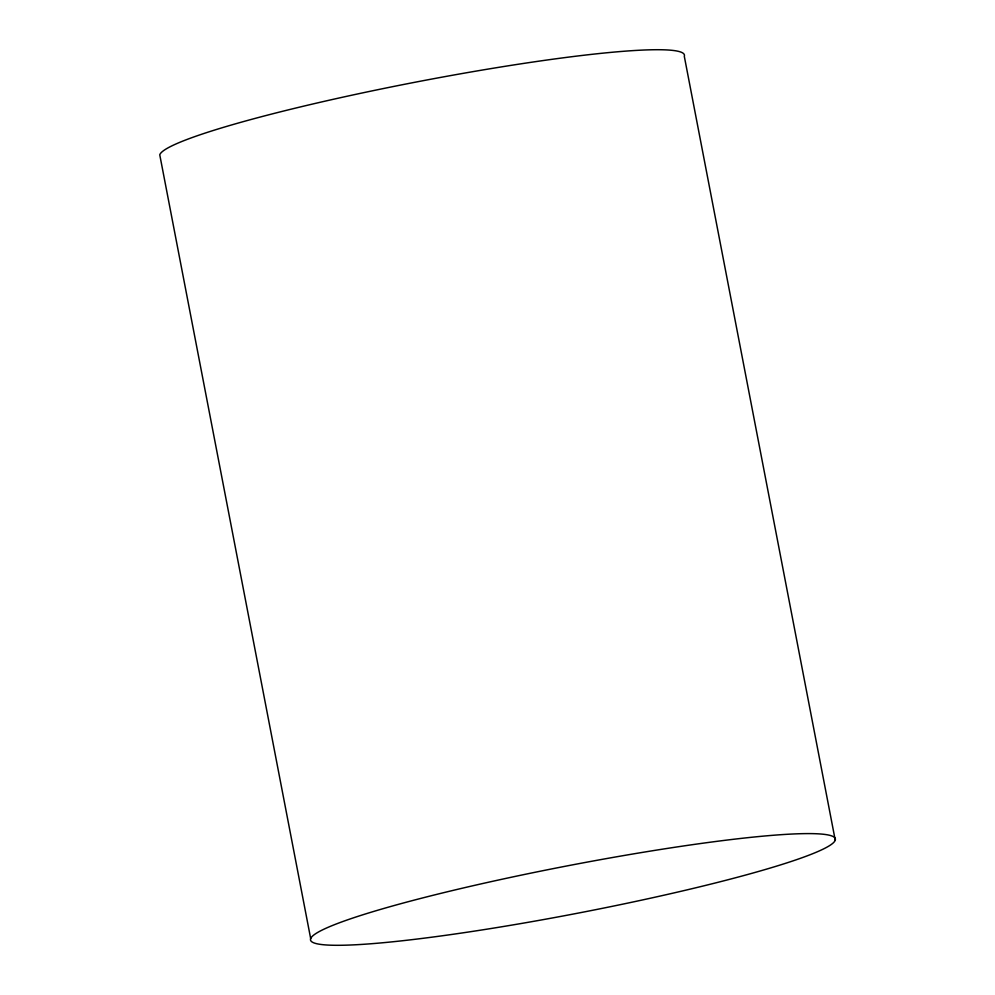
<?xml version="1.0" encoding="UTF-8"?>
<svg xmlns="http://www.w3.org/2000/svg" width="995" height="995" viewBox="0 0 995 995"><rect width="100%" height="100%" fill="white"/><g stroke="black" fill="none" stroke-linecap="round" stroke-linejoin="round"><path stroke-width="1.49" d="M835.24 840.178A267.195 24.216 -10.9 0 0 449.379 891.284A267.195 24.216 -10.9 0 0 434.305 936.855A267.195 24.216 -10.9 0 0 835.24 840.178L684.299 56.305A267.195 24.216 -10.9 0 0 430.723 79.252A267.195 24.216 -10.9 0 0 159.76 154.822L310.701 938.695"/></g></svg>
